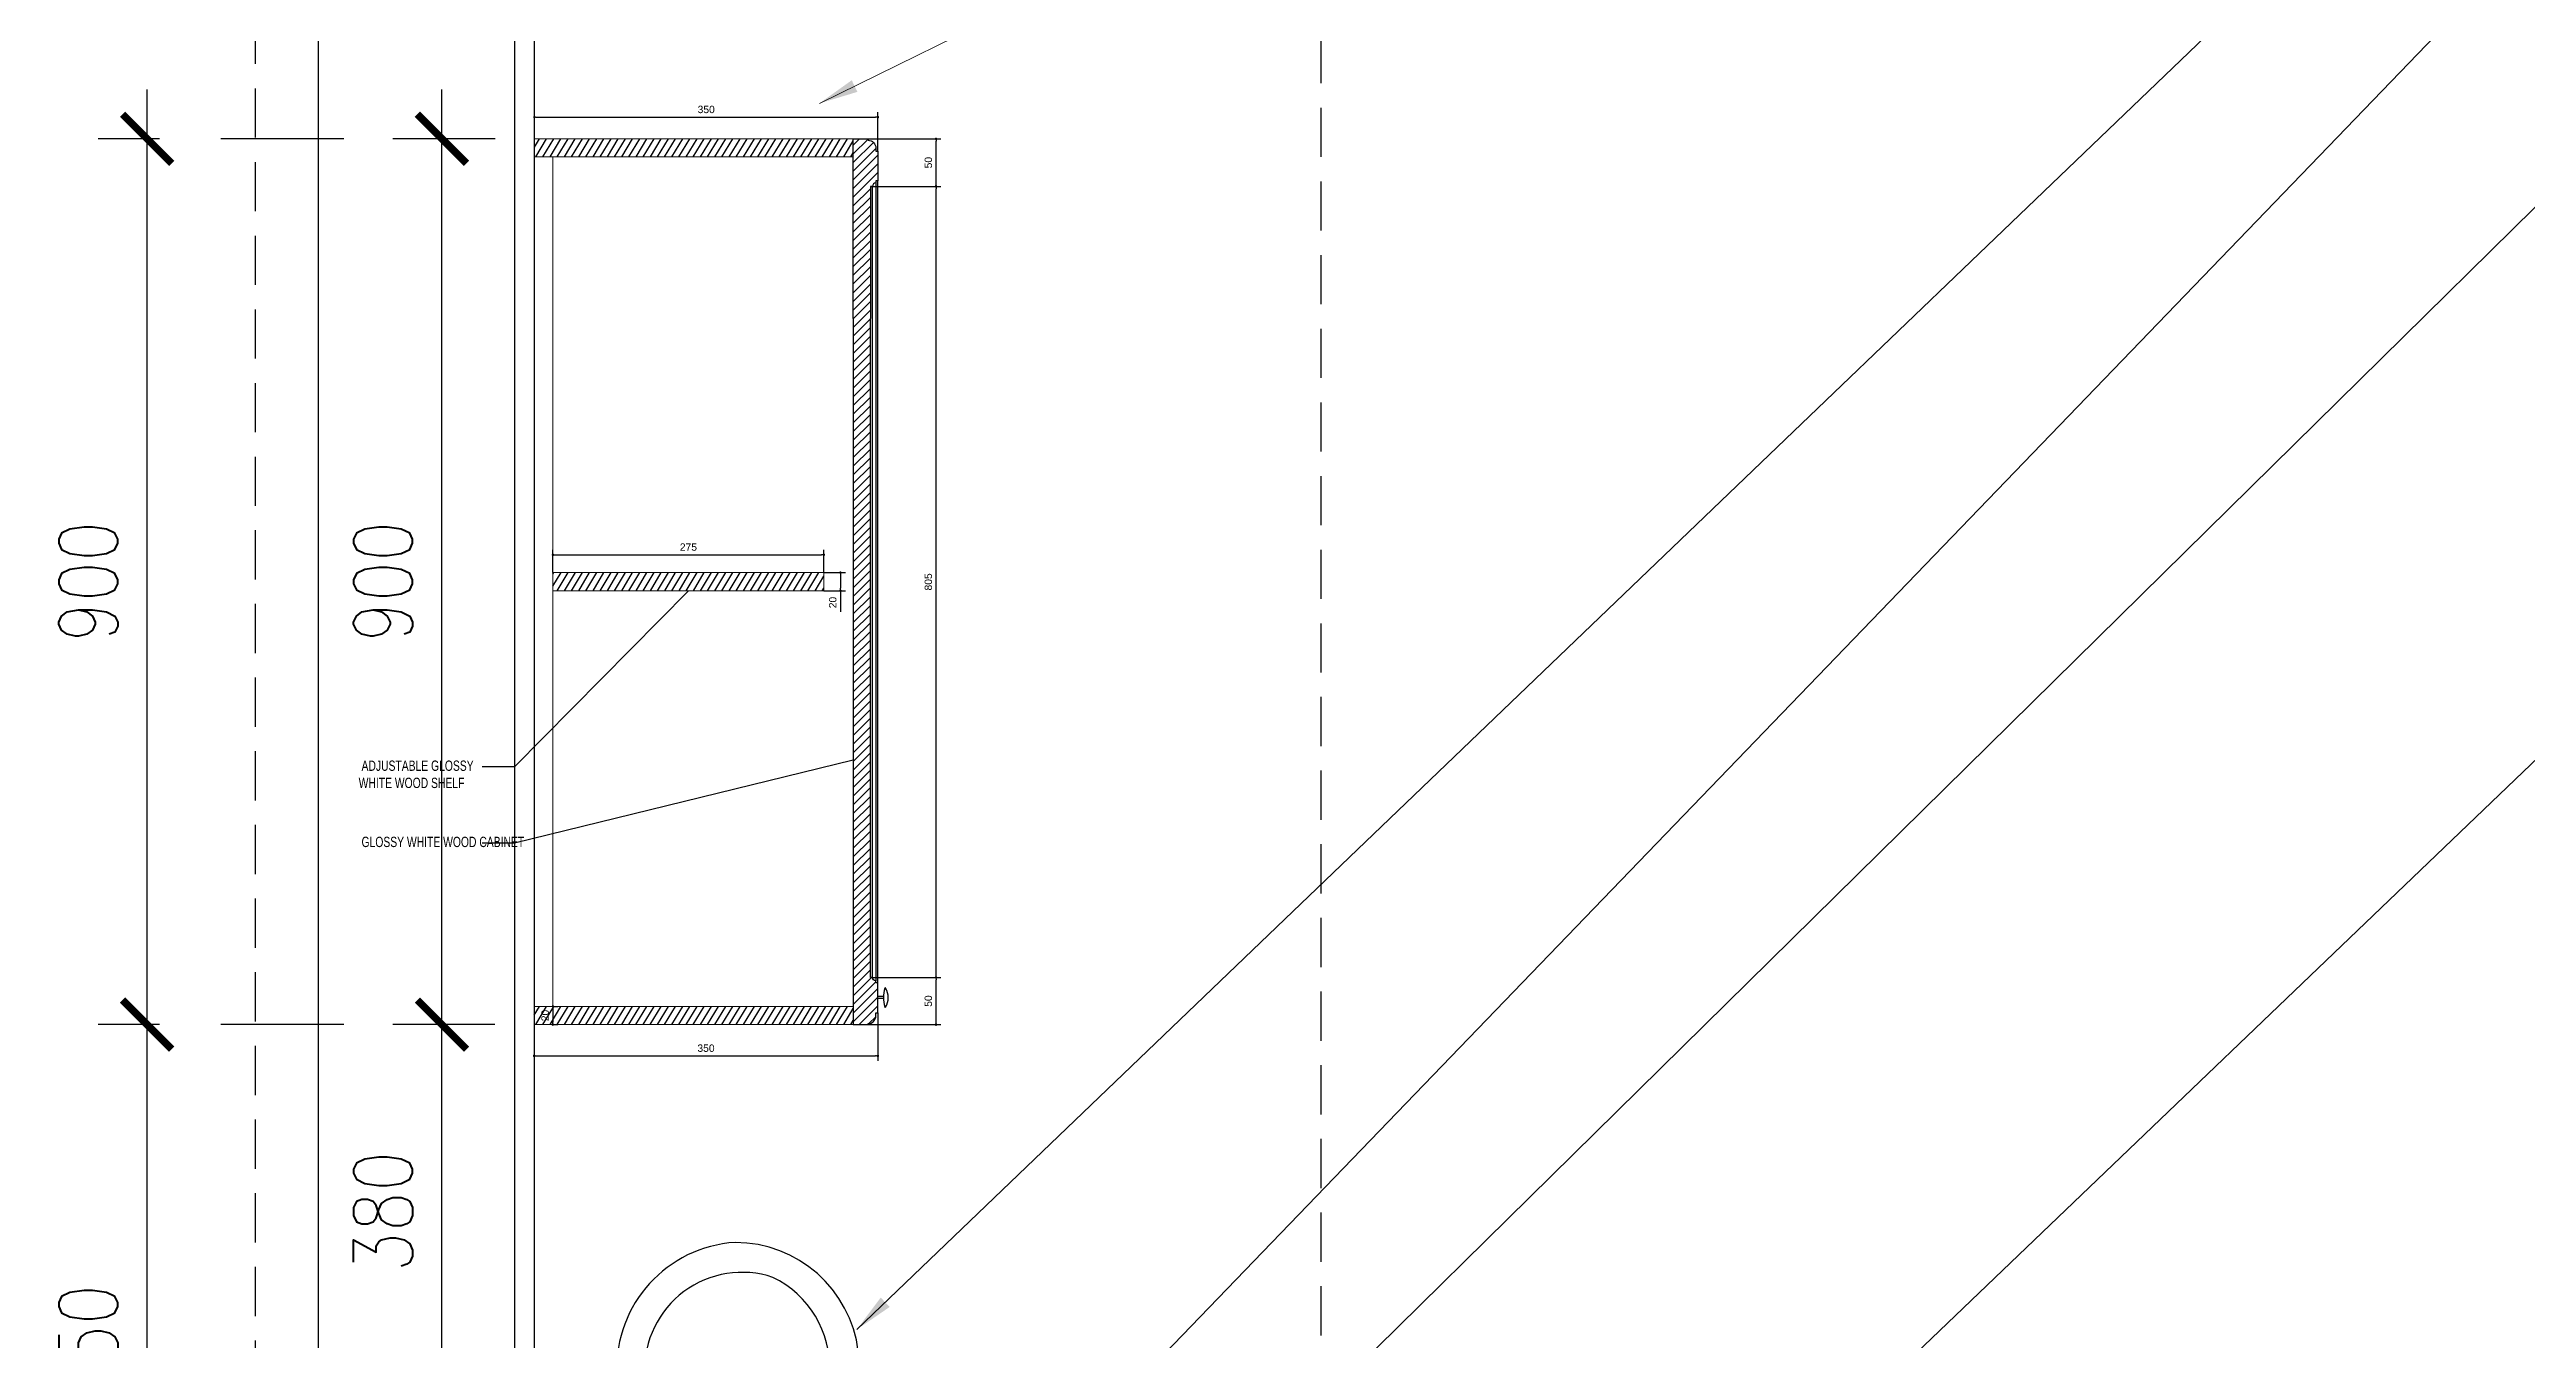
# Model space of a CAD drawing. Header units: inches. Extents: x -12478 to 399182, y -23212 to 525552.
# Drawn here: x 35686 to 38208, y -7829 to -6515 of the extents above; entities that cross this region are included whole.
import ezdxf

# ---------------------------------------------------------------- set-up
doc = ezdxf.new("R2010")
doc.units = ezdxf.units.IN
doc.header["$LTSCALE"] = 1000
doc.header["$MEASUREMENT"] = 0
doc.linetypes.add('DASHED', pattern=[0.75, 0.5, -0.25])
doc.linetypes.add('HIDDEN2', pattern=[0.1875, 0.125, -0.0625])
for name, color, linetype in [('8', 8, 'Continuous'), ('A-DIM', 9, 'Continuous'), ('CQ Grg Gypsum', 41, 'Continuous'), ('CQ spot detail elevation', 1, 'Continuous'), ('CQ SPOT DETAILS', 40, 'Continuous'), ('Layer3', 3, 'Continuous'), ('Layer7', 8, 'Continuous')]:
    doc.layers.add(name, color=color, linetype=linetype)
doc.layers.add('ID-NOTES', color=3, linetype='Continuous', lineweight=0)
doc.styles.add('DIM 50', font='romans.shx', dxfattribs={"width": 0.75, "height": 100})
doc.styles.get("Standard").update_dxf_attribs({"font": 'arial.ttf'})
doc.styles.add('ZZ-Dim All', font='romans.shx', dxfattribs={"width": 0.8})
doc.dimstyles.new('chester 5', dxfattribs={"dimscale": 0.05, "dimtxt": 150, "dimasz": 50, "dimexe": 100, "dimexo": 0, "dimgap": 80, "dimtad": 1, "dimdec": 0, "dimrnd": 5, "dimzin": 0, "dimdsep": 46, "dimtxsty": 'Standard', "dimblk": 'DOT', "dimcen": 100, "dimclrd": 1, "dimclre": 1, "dimclrt": 3, "dimadec": 0, "dimazin": 0, "dimtfac": 1, "dimtdec": 0, "dimtofl": 0, "dimtmove": 0, "dimatfit": 3, "dimfxl": 1, "dimtolj": 1, "dimtzin": 0, "dimlwd": -1, "dimarcsym": 0})
doc.dimstyles.new('DIM 0200', dxfattribs={"dimscale": 200, "dimtxt": 1, "dimasz": 0.8, "dimexe": 0.5, "dimexo": 1, "dimgap": 0.4, "dimtad": 1, "dimdec": 0, "dimrnd": 10, "dimdsep": 46, "dimtxsty": 'ZZ-Dim All', "dimblk1": 'ARCHTICK', "dimblk2": 'ARCHTICK', "dimsah": 1, "dimcen": 1, "dimdle": 0.5, "dimclrd": 256, "dimclre": 256, "dimclrt": 256, "dimadec": 0, "dimazin": 2, "dimtfac": 1, "dimtdec": 0, "dimtix": 1, "dimtmove": 2, "dimatfit": 2, "dimfxl": 1, "dimfxlon": 1, "dimtolj": 1, "dimtzin": 0, "dimlwd": -1, "dimlwe": -1, "dimarcsym": 0})
doc.dimstyles.new('DIM-100', dxfattribs={"dimscale": 50, "dimtxt": 1.25, "dimasz": 1, "dimexe": 1, "dimexo": 1, "dimgap": 0.6, "dimtad": 1, "dimdec": 0, "dimrnd": 5, "dimdsep": 46, "dimtxsty": 'ZZ-Dim All', "dimblk1": 'ARCHTICK', "dimblk2": 'ARCHTICK', "dimsah": 1, "dimcen": 1, "dimdle": 1, "dimclrd": 256, "dimclre": 8, "dimclrt": 256, "dimazin": 2, "dimtfac": 1, "dimtdec": 0, "dimtix": 1, "dimtmove": 2, "dimatfit": 2, "dimfxl": 0.1, "dimtolj": 1, "dimtzin": 0, "dimlwd": -1, "dimlwe": -1, "dimarcsym": 0})

# ---------------------------------------------------------------- blocks, each defined once
blk = doc.blocks.new('A$Cc1a19ef2')
at = {"color": 1}
for centre, radius, start, end in [((202.8, 1202, 0), 128.8, 93.6154, 181.749), ((194.7, 1204.2, 0), 126.3, 6.9893, 90), ((201.7, 1200.9, 0), 99.2, 71.5084, 181.6509), ((187.9, 1202.1, 0), 103.3, 358.0444, 64.0119)]:
    blk.add_arc(centre, radius, start, end, dxfattribs=at)
at = {"layer": 'Defpoints', "color": 1}
for tag, p in [('PRODUCT', (88, 900.2, 0)), ('MODELNUMBER', (88.2, 900.3, 0)), ('TRADENAME', (88.3, 900.3, 0))]:
    blk.add_attdef(tag, p, '', height=0.0254, dxfattribs=at)
blk = doc.blocks.new('_ARCHTICK')
at = {"color": 0, "linetype": 'ByBlock', "const_width": 0.15}
blk.add_lwpolyline([(-0.5, -0.5), (0.5, 0.5)], dxfattribs=at)
blk = doc.blocks.new('*D822')
at = {"layer": 'A-DIM', "transparency": 16777216}
blk.add_line((36085.6, -7558.3), (36085.6, -6556.3), dxfattribs=at)
at = {"layer": 'A-DIM', "color": 8, "linetype": 'HIDDEN2', "transparency": 16777216}
for p, q in [((36139.8, -6606.3), (36035.6, -6606.3)), ((36139.5, -7508.3), (36035.6, -7508.3))]:
    blk.add_line(p, q, dxfattribs=at)
at = {"layer": 'Defpoints', "color": 0, "transparency": 16777216}
for p in [(36085.6, -6606.3), (36189.8, -6606.3, -751.7), (36189.5, -7508.3, -751.7)]:
    blk.add_point(p, dxfattribs=at)
at = {"layer": 'A-DIM', "transparency": 16777216, "xscale": 50, "yscale": 50, "zscale": 50}
for p, rotation in [((36085.6, -6606.3), 90), ((36085.6, -7508.3), 270)]:
    blk.add_blockref('_ARCHTICK', p, dxfattribs=dict(at, rotation=rotation))
at = {"layer": 'A-DIM', "color": 3, "transparency": 16777216, "insert": (36025.6, -7057.3), "char_height": 60, "attachment_point": 5, "rotation": 90, "style": 'ZZ-Dim All'}
blk.add_mtext('\\A1;900', dxfattribs=at)
blk = doc.blocks.new('*D823')
at = {"layer": 'A-DIM', "transparency": 16777216}
blk.add_line((36085.6, -7939.1), (36085.6, -7458.3), dxfattribs=at)
at = {"layer": 'A-DIM', "color": 8, "linetype": 'HIDDEN2', "transparency": 16777216}
for p, q in [((36139.5, -7508.3), (36035.6, -7508.3)), ((36142, -7889.1), (36035.6, -7889.1))]:
    blk.add_line(p, q, dxfattribs=at)
at = {"layer": 'Defpoints', "color": 0, "transparency": 16777216}
for p in [(36085.6, -7508.3), (36189.5, -7508.3), (36192, -7889.1, 0)]:
    blk.add_point(p, dxfattribs=at)
at = {"layer": 'A-DIM', "transparency": 16777216, "xscale": 50, "yscale": 50, "zscale": 50}
for p, rotation in [((36085.6, -7508.3), 90), ((36085.6, -7889.1), 270)]:
    blk.add_blockref('_ARCHTICK', p, dxfattribs=dict(at, rotation=rotation))
at = {"layer": 'A-DIM', "color": 3, "transparency": 16777216, "insert": (36025.6, -7698.7), "char_height": 60, "attachment_point": 5, "rotation": 90, "style": 'ZZ-Dim All'}
blk.add_mtext('\\A1;380', dxfattribs=at)
blk = doc.blocks.new('*D826')
at = {"layer": 'A-DIM', "transparency": 16777216}
blk.add_line((35785.4, -8210.6), (35785.4, -7458.3), dxfattribs=at)
at = {"layer": 'A-DIM', "color": 8, "linetype": 'HIDDEN2', "transparency": 16777216}
for p, q in [((35985.6, -7508.3), (35735.4, -7508.3)), ((35985.6, -8160.6), (35735.4, -8160.6))]:
    blk.add_line(p, q, dxfattribs=at)
at = {"layer": 'Defpoints', "color": 0, "transparency": 16777216}
for p in [(35785.4, -7508.3), (36035.6, -7508.3), (36035.6, -8160.6)]:
    blk.add_point(p, dxfattribs=at)
at = {"layer": 'A-DIM', "transparency": 16777216, "xscale": 50, "yscale": 50, "zscale": 50}
for p, rotation in [((35785.4, -7508.3), 90), ((35785.4, -8160.6), 270)]:
    blk.add_blockref('_ARCHTICK', p, dxfattribs=dict(at, rotation=rotation))
at = {"layer": 'A-DIM', "color": 3, "transparency": 16777216, "insert": (35725.4, -7834.5), "char_height": 60, "attachment_point": 5, "rotation": 90, "style": 'ZZ-Dim All'}
blk.add_mtext('\\A1;650', dxfattribs=at)
blk = doc.blocks.new('*D827')
at = {"layer": 'A-DIM', "transparency": 16777216}
blk.add_line((35785.4, -7558.3), (35785.4, -6556.3), dxfattribs=at)
at = {"layer": 'A-DIM', "color": 8, "linetype": 'HIDDEN2', "transparency": 16777216}
for p, q in [((35985.6, -6606.3), (35735.4, -6606.3)), ((35985.6, -7508.3), (35735.4, -7508.3))]:
    blk.add_line(p, q, dxfattribs=at)
at = {"layer": 'Defpoints', "color": 0, "transparency": 16777216}
for p in [(35785.4, -6606.3), (36035.6, -6606.3), (36035.6, -7508.3)]:
    blk.add_point(p, dxfattribs=at)
at = {"layer": 'A-DIM', "transparency": 16777216, "xscale": 50, "yscale": 50, "zscale": 50}
for p, rotation in [((35785.4, -6606.3), 90), ((35785.4, -7508.3), 270)]:
    blk.add_blockref('_ARCHTICK', p, dxfattribs=dict(at, rotation=rotation))
at = {"layer": 'A-DIM', "color": 3, "transparency": 16777216, "insert": (35725.4, -7057.3), "char_height": 60, "attachment_point": 5, "rotation": 90, "style": 'ZZ-Dim All'}
blk.add_mtext('\\A1;900', dxfattribs=at)
blk = doc.blocks.new('_Dot')
at = {"color": 0, "linetype": 'ByBlock', "lineweight": -2}
blk.add_line((-0.5, 0), (-1, 0), dxfattribs=at)
at = {"color": 0, "linetype": 'ByBlock', "const_width": 0.5}
blk.add_lwpolyline([(-0.25, 0, 1), (0.25, 0, 1)], format="xyb", close=True, dxfattribs=at)
blk = doc.blocks.new('*D830')
at = {"layer": 'CQ spot detail elevation', "color": 1, "lineweight": -2, "transparency": 16777216}
for p, q in [((36179.5, -7508.3), (36179.5, -7545.1)), ((36529.5, -7496.3), (36529.5, -7545.1))]:
    blk.add_line(p, q, dxfattribs=at)
at = {"layer": 'CQ spot detail elevation', "color": 1, "transparency": 16777216}
blk.add_line((36182, -7540.1), (36527, -7540.1), dxfattribs=at)
at = {"layer": 'Defpoints', "color": 0, "transparency": 16777216}
for p in [(36179.5, -7508.3, 0), (36529.5, -7496.3, 0), (36529.5, -7540.1)]:
    blk.add_point(p, dxfattribs=at)
at = {"layer": 'CQ spot detail elevation', "color": 1, "transparency": 16777216, "xscale": 2.5, "yscale": 2.5, "zscale": 2.5, "rotation": 180}
blk.add_blockref('_Dot', (36179.5, -7540.1), dxfattribs=at)
at = {"layer": 'CQ spot detail elevation', "color": 1, "transparency": 16777216, "xscale": 2.5, "yscale": 2.5, "zscale": 2.5}
blk.add_blockref('_Dot', (36529.5, -7540.1), dxfattribs=at)
at = {"layer": 'CQ spot detail elevation', "color": 3, "transparency": 16777216, "insert": (36354.5, -7532.3), "char_height": 7.5, "attachment_point": 5}
blk.add_mtext('\\A1;350', dxfattribs=at)
blk = doc.blocks.new('*D831')
at = {"layer": 'CQ spot detail elevation', "color": 1, "lineweight": -2, "transparency": 16777216}
for p, q in [((36198.6, -7489.8), (36203.6, -7489.8)), ((36198.6, -7508.3), (36203.6, -7508.3))]:
    blk.add_line(p, q, dxfattribs=at)
at = {"layer": 'CQ spot detail elevation', "color": 1, "transparency": 16777216}
blk.add_line((36198.6, -7492.3), (36198.6, -7505.8), dxfattribs=at)
at = {"layer": 'Defpoints', "color": 0, "transparency": 16777216}
for p in [(36198.6, -7489.8, 0), (36198.6, -7508.3, 0), (36198.6, -7508.3)]:
    blk.add_point(p, dxfattribs=at)
at = {"layer": 'CQ spot detail elevation', "color": 1, "transparency": 16777216, "xscale": 2.5, "yscale": 2.5, "zscale": 2.5}
for p, rotation in [((36198.6, -7489.8), 90), ((36198.6, -7508.3), 270)]:
    blk.add_blockref('_Dot', p, dxfattribs=dict(at, rotation=rotation))
at = {"layer": 'CQ spot detail elevation', "color": 3, "transparency": 16777216, "insert": (36190.7, -7499), "char_height": 7.5, "attachment_point": 5, "rotation": 90}
blk.add_mtext('\\A1;20', dxfattribs=at)
blk = doc.blocks.new('*D832')
at = {"layer": 'CQ spot detail elevation', "color": 1, "lineweight": -2, "transparency": 16777216}
for p, q in [((36522, -7460.3), (36593.7, -7460.3)), ((36519.5, -7508.3), (36593.7, -7508.3))]:
    blk.add_line(p, q, dxfattribs=at)
at = {"layer": 'CQ spot detail elevation', "color": 1, "transparency": 16777216}
blk.add_line((36588.7, -7505.8), (36588.7, -7462.8), dxfattribs=at)
at = {"layer": 'Defpoints', "color": 0, "transparency": 16777216}
for p in [(36522, -7460.3, 0), (36588.7, -7460.3), (36519.5, -7508.3, 0)]:
    blk.add_point(p, dxfattribs=at)
at = {"layer": 'CQ spot detail elevation', "color": 1, "transparency": 16777216, "xscale": 2.5, "yscale": 2.5, "zscale": 2.5}
for p, rotation in [((36588.7, -7460.3), 90), ((36588.7, -7508.3), 270)]:
    blk.add_blockref('_Dot', p, dxfattribs=dict(at, rotation=rotation))
at = {"layer": 'CQ spot detail elevation', "color": 3, "transparency": 16777216, "insert": (36580.9, -7484.3), "char_height": 7.5, "attachment_point": 5, "rotation": 90}
blk.add_mtext('\\A1;50', dxfattribs=at)
blk = doc.blocks.new('*D833')
at = {"layer": 'CQ spot detail elevation', "color": 1, "lineweight": -2, "transparency": 16777216}
for p, q in [((36522, -6654.8), (36593.7, -6654.8)), ((36522, -7460.3), (36593.7, -7460.3))]:
    blk.add_line(p, q, dxfattribs=at)
at = {"layer": 'CQ spot detail elevation', "color": 1, "transparency": 16777216}
blk.add_line((36588.7, -7457.8), (36588.7, -6657.3), dxfattribs=at)
at = {"layer": 'Defpoints', "color": 0, "transparency": 16777216}
for p in [(36522, -6654.8, 0), (36588.7, -6654.8), (36522, -7460.3, 0)]:
    blk.add_point(p, dxfattribs=at)
at = {"layer": 'CQ spot detail elevation', "color": 1, "transparency": 16777216, "xscale": 2.5, "yscale": 2.5, "zscale": 2.5}
for p, rotation in [((36588.7, -6654.8), 90), ((36588.7, -7460.3), 270)]:
    blk.add_blockref('_Dot', p, dxfattribs=dict(at, rotation=rotation))
at = {"layer": 'CQ spot detail elevation', "color": 3, "transparency": 16777216, "insert": (36580.9, -7057.5), "char_height": 7.5, "attachment_point": 5, "rotation": 90}
blk.add_mtext('\\A1;805', dxfattribs=at)
blk = doc.blocks.new('*D834')
at = {"layer": 'CQ spot detail elevation', "color": 1, "lineweight": -2, "transparency": 16777216}
for p, q in [((36519.5, -6606.3), (36593.7, -6606.3)), ((36522, -6654.8), (36593.7, -6654.8))]:
    blk.add_line(p, q, dxfattribs=at)
at = {"layer": 'CQ spot detail elevation', "color": 1, "transparency": 16777216}
blk.add_line((36588.7, -6652.3), (36588.7, -6608.8), dxfattribs=at)
at = {"layer": 'Defpoints', "color": 0, "transparency": 16777216}
for p in [(36519.5, -6606.3, 0), (36588.7, -6606.3), (36522, -6654.8, 0)]:
    blk.add_point(p, dxfattribs=at)
at = {"layer": 'CQ spot detail elevation', "color": 1, "transparency": 16777216, "xscale": 2.5, "yscale": 2.5, "zscale": 2.5}
for p, rotation in [((36588.7, -6606.3), 90), ((36588.7, -6654.8), 270)]:
    blk.add_blockref('_Dot', p, dxfattribs=dict(at, rotation=rotation))
at = {"layer": 'CQ spot detail elevation', "color": 3, "transparency": 16777216, "insert": (36580.9, -6630.6), "char_height": 7.5, "attachment_point": 5, "rotation": 90}
blk.add_mtext('\\A1;50', dxfattribs=at)
blk = doc.blocks.new('*D835')
at = {"layer": 'CQ spot detail elevation', "color": 1, "lineweight": -2, "transparency": 16777216}
for p, q in [((36179.8, -6606.3), (36179.8, -6579.3)), ((36529.5, -6618.8), (36529.5, -6579.3))]:
    blk.add_line(p, q, dxfattribs=at)
at = {"layer": 'CQ spot detail elevation', "color": 1, "transparency": 16777216}
blk.add_line((36182.3, -6584.3), (36527, -6584.3), dxfattribs=at)
at = {"layer": 'Defpoints', "color": 0, "transparency": 16777216}
for p in [(36179.8, -6606.3, 0), (36529.5, -6584.3), (36529.5, -6618.8, 0)]:
    blk.add_point(p, dxfattribs=at)
at = {"layer": 'CQ spot detail elevation', "color": 1, "transparency": 16777216, "xscale": 2.5, "yscale": 2.5, "zscale": 2.5, "rotation": 180}
blk.add_blockref('_Dot', (36179.8, -6584.3), dxfattribs=at)
at = {"layer": 'CQ spot detail elevation', "color": 1, "transparency": 16777216, "xscale": 2.5, "yscale": 2.5, "zscale": 2.5}
blk.add_blockref('_Dot', (36529.5, -6584.3), dxfattribs=at)
at = {"layer": 'CQ spot detail elevation', "color": 3, "transparency": 16777216, "insert": (36354.7, -6576.5), "char_height": 7.5, "attachment_point": 5}
blk.add_mtext('\\A1;350', dxfattribs=at)
blk = doc.blocks.new('*D836')
at = {"layer": 'CQ spot detail elevation', "color": 1, "lineweight": -2, "transparency": 16777216}
for p, q in [((36198.6, -7048), (36198.6, -7024.9)), ((36474.5, -7048), (36474.5, -7024.9))]:
    blk.add_line(p, q, dxfattribs=at)
at = {"layer": 'CQ spot detail elevation', "color": 1, "transparency": 16777216}
blk.add_line((36201.1, -7029.9), (36472, -7029.9), dxfattribs=at)
at = {"layer": 'Defpoints', "color": 0, "transparency": 16777216}
for p in [(36474.5, -7029.9), (36198.6, -7048, 0), (36474.5, -7048, 0)]:
    blk.add_point(p, dxfattribs=at)
at = {"layer": 'CQ spot detail elevation', "color": 1, "transparency": 16777216, "xscale": 2.5, "yscale": 2.5, "zscale": 2.5, "rotation": 180}
blk.add_blockref('_Dot', (36198.6, -7029.9), dxfattribs=at)
at = {"layer": 'CQ spot detail elevation', "color": 1, "transparency": 16777216, "xscale": 2.5, "yscale": 2.5, "zscale": 2.5}
blk.add_blockref('_Dot', (36474.5, -7029.9), dxfattribs=at)
at = {"layer": 'CQ spot detail elevation', "color": 3, "transparency": 16777216, "insert": (36336.6, -7022.1), "char_height": 7.5, "attachment_point": 5}
blk.add_mtext('\\A1;275', dxfattribs=at)
blk = doc.blocks.new('*D837')
at = {"layer": 'CQ spot detail elevation', "color": 1, "lineweight": -2, "transparency": 16777216}
for p, q in [((36474.5, -7048), (36496.4, -7048)), ((36474.5, -7066.5), (36496.4, -7066.5))]:
    blk.add_line(p, q, dxfattribs=at)
at = {"layer": 'CQ spot detail elevation', "color": 1, "transparency": 16777216}
for p, q in [((36491.4, -7050.5), (36491.4, -7064)), ((36491.4, -7066.5), (36491.4, -7087.9))]:
    blk.add_line(p, q, dxfattribs=at)
at = {"layer": 'Defpoints', "color": 0, "transparency": 16777216}
for p in [(36474.5, -7048), (36474.5, -7066.5, 0), (36491.4, -7066.5)]:
    blk.add_point(p, dxfattribs=at)
at = {"layer": 'CQ spot detail elevation', "color": 1, "transparency": 16777216, "xscale": 2.5, "yscale": 2.5, "zscale": 2.5}
for p, rotation in [((36491.4, -7048), 90), ((36491.4, -7066.5), 270)]:
    blk.add_blockref('_Dot', p, dxfattribs=dict(at, rotation=rotation))
at = {"layer": 'CQ spot detail elevation', "color": 3, "transparency": 16777216, "insert": (36483.6, -7078.5), "char_height": 7.5, "attachment_point": 5, "rotation": 90}
blk.add_mtext('\\A1;20', dxfattribs=at)

msp = doc.modelspace()

# ---------------------------------------------------------------- hatches: boundary and pattern name
at = {"layer": 'Layer7'}
h = msp.add_hatch(dxfattribs=at)
h.set_pattern_fill('ANSI31', color=256, scale=50, angle=180, style=0)
h.set_pattern_definition([(238.971423, (71026.601, 42487.527), (5.3556895, -3.22165956), [])])
h.paths.add_polyline_path([(36179.8, -6624.8), (36179.8, -6606.3), (36504.5, -6606.3), (36504.5, -6624.8)])
h = msp.add_hatch(dxfattribs=at)
h.set_pattern_fill('ANSI31', color=256, scale=50, angle=180, style=0)
h.set_pattern_definition([(225, (9137.504, 1525.844), (4.4194174, -4.4194174), [])])
h.paths.add_polyline_path([(36522, -6789.2), (36522, -6654.8), (36524, -6654.8, -0.414214), (36527.5, -6651.3), (36527.5, -6649.3), (36529.5, -6649.3), (36529.5, -6618.8), (36527.5, -6618.8), (36527.5, -6615.8, 0.414214), (36519.5, -6607.8), (36519.5, -6606.3), (36504.5, -6606.3), (36504.5, -6789.2), (36504.5, -7508.3), (36519.5, -7508.3), (36519.5, -7507.3, 0.414214), (36527.5, -7499.3), (36527.5, -7496.3), (36529.5, -7496.3), (36529.5, -7465.8), (36527.5, -7465.8), (36527.5, -7463.8, -0.414214), (36524, -7460.3), (36522, -7460.3)])
h = msp.add_hatch(dxfattribs=at)
h.set_pattern_fill('ANSI31', color=256, scale=50, angle=180, style=0)
h.set_pattern_definition([(238.971423, (71026.601, 42045.7906), (5.3556895, -3.22165956), [])])
h.paths.add_polyline_path([(36198.6, -7066.5), (36198.6, -7048), (36474.5, -7048), (36474.5, -7066.5)])
h = msp.add_hatch(dxfattribs=at)
h.set_pattern_fill('ANSI31', color=256, scale=50, angle=180, style=0)
h.set_pattern_definition([(238.971423, (71026.601, 41604.0544), (5.3556895, -3.22165956), [])])
h.paths.add_polyline_path([(36179.5, -7508.3), (36179.5, -7489.8), (36504.5, -7489.8), (36504.5, -7508.3)])

# ---------------------------------------------------------------- linework, layer by layer
at = {"color": 8}
for p, q in [((36535.3, -7479.8, 0), (36529.5, -7479.8, 0)), ((36535.3, -7481.8, 0), (36529.5, -7481.8, 0))]:
    msp.add_line(p, q, dxfattribs=at)
for centre, radius, start, end in [((36573.3, -7480.8, 0), 38, 165.501, 194.499), ((36537, -7471.4, 0), 0.5, 30.1073, 165.501), ((36537, -7490.2, 0), 0.5, 194.499, 329.8927), ((36520.8, -7480.8, 0), 19.2, 329.8927, 30.1073)]:
    msp.add_arc(centre, radius, start, end, dxfattribs=at)
at = {"layer": '8', "color": 6, "lineweight": 0, "ltscale": 5}
for p, q in [((36198.6, -6624.8, 0), (36504.5, -6624.8, 0)), ((36198.6, -7066.5, 0), (36474.5, -7066.5, 0)), ((36179.5, -7508.3, 0), (36504.5, -7508.3, 0))]:
    msp.add_line(p, q, dxfattribs=at)
at = {"layer": '8', "color": 6, "lineweight": 0, "ltscale": 5, "elevation": 0}
for points in [[(36179.8, -6624.8), (36504.5, -6624.8), (36504.5, -6606.3), (36179.8, -6606.3)], [(36179.5, -6624.8), (36198.6, -6624.8), (36198.6, -7489.8), (36179.5, -7489.8)], [(36198.6, -7066.5), (36474.5, -7066.5), (36474.5, -7048), (36198.6, -7048)], [(36179.5, -7508.3), (36504.5, -7508.3), (36504.5, -7489.8), (36179.5, -7489.8)]]:
    msp.add_lwpolyline(points, close=True, dxfattribs=at)
at = {"layer": 'CQ Grg Gypsum'}
for p, q in [((36524, -7460.3, 0), (36524, -6654.8, 0)), ((36527.5, -6651.3, 0), (36527.5, -7463.8, 0)), ((36529.5, -7465.8, 0), (36529.5, -6649.3, 0))]:
    msp.add_line(p, q, dxfattribs=at)
at = {"layer": 'CQ Grg Gypsum', "elevation": 0}
for points in [[(36504.5, -6789.2), (36504.5, -6606.3), (36519.5, -6606.3), (36519.5, -6607.8, -0.414214), (36527.5, -6615.8), (36527.5, -6618.8), (36529.5, -6618.8), (36529.5, -6649.3), (36527.5, -6649.3), (36527.5, -6651.3, 0.414214), (36524, -6654.8), (36522, -6654.8), (36522, -6789.2)], [(36504.5, -6789.2), (36504.5, -7508.3), (36519.5, -7508.3), (36519.5, -7507.3, 0.414214), (36527.5, -7499.3), (36527.5, -7496.3), (36529.5, -7496.3), (36529.5, -7465.8), (36527.5, -7465.8), (36527.5, -7463.8, -0.414214), (36524, -7460.3), (36522, -7460.3), (36522, -6789.2)]]:
    msp.add_lwpolyline(points, format="xyb", dxfattribs=at)
at = {"layer": 'CQ SPOT DETAILS', "linetype": 'DASHED', "ltscale": 0.1}
msp.add_lwpolyline([(35895.8, -6274.7), (36980.5, -6274.7), (36980.5, -9155), (35895.8, -9155)], close=True, dxfattribs=at)
at = {"layer": 'Layer3'}
for p, q in [((35959.4, -4710.6, 0), (35959.4, -9060.6, 0)), ((36159.5, -4910.6, 0), (36159.5, -9060.6, 0)), ((36179.5, -4910.6, 0), (36179.5, -9060.6, 0))]:
    msp.add_line(p, q, dxfattribs=at)

# ---------------------------------------------------------------- block references
at = {"color": 8}
msp.add_blockref('A$Cc1a19ef2', (36189.5, -9060.6, 0), dxfattribs=at)

# ---------------------------------------------------------------- texts
at = {"layer": 'CQ spot detail elevation', "color": 2, "char_height": 10.5, "attachment_point": 1, "style": 'DIM 50'}
for s, insert, width in [('{\\fCityBlueprint|b0|i0|c2|p2; ADJUSTABLE GLOSSY WHITE WOOD SHELF}', (36000.8, -7239.4, 0), 124.141), ('{\\fCityBlueprint|b0|i0|c2|p2; GLOSSY WHITE WOOD CABINET}', (36000.8, -7317, 0), 2801.088)]:
    msp.add_mtext(s, dxfattribs=dict(at, insert=insert, width=width))

# ---------------------------------------------------------------- dimensions: what is measured, and where the dimension line sits
at = {"layer": 'A-DIM', "color": 8}
for base, p1, p2, picture, middle in [((35785.4, -6606.3), (36035.6, -7508.3), (36035.6, -6606.3), '*D827', (35725.4, -7057.3)), ((36085.6, -6606.3), (36189.5, -7508.3, -751.7), (36189.8, -6606.3, -751.7), '*D822', (36025.6, -7057.3)), ((35785.4, -7508.3), (36035.6, -8160.6), (36035.6, -7508.3), '*D826', (35725.4, -7834.5)), ((36085.6, -7508.3), (36192, -7889.1, 0), (36189.5, -7508.3), '*D823', (36025.6, -7698.7))]:
    dim = msp.add_linear_dim(base=base, p1=p1, p2=p2, angle=90, dimstyle='DIM-100', override={"dimtxt": 1.2, "dimclrt": 3}, dxfattribs=at)
    dim.commit()
    dim.dimension.update_dxf_attribs({"geometry": picture, "text_midpoint": middle})
at = {"layer": 'CQ spot detail elevation', "color": 8}
for base, p1, p2, picture, middle in [((36529.5, -6584.3), (36179.8, -6606.3, 0), (36529.5, -6618.8, 0), '*D835', (36354.7, -6576.5)), ((36474.5, -7029.9), (36198.6, -7048, 0), (36474.5, -7048, 0), '*D836', (36336.6, -7022.1)), ((36529.5, -7540.1), (36179.5, -7508.3, 0), (36529.5, -7496.3, 0), '*D830', (36354.5, -7532.3))]:
    dim = msp.add_linear_dim(base=base, p1=p1, p2=p2, dimstyle='chester 5', dxfattribs=at)
    dim.commit()
    dim.dimension.update_dxf_attribs({"geometry": picture, "text_midpoint": middle})
for base, p1, p2, picture, middle in [((36588.699, -6606.2881), (36521.992, -6654.8126, 0), (36519.5275, -6606.2881, 0), '*D834', (36580.8697, -6630.5503)), ((36588.699, -6654.8126), (36521.992, -7460.285, 0), (36521.992, -6654.8126, 0), '*D833', (36580.8697, -7057.5488))]:
    dim = msp.add_linear_dim(base=base, p1=p1, p2=p2, angle=90, dimstyle='chester 5', override={"dimtmove": 1}, dxfattribs=at)
    dim.commit()
    dim.dimension.update_dxf_attribs({"geometry": picture, "text_midpoint": middle})
for base, p1, p2, picture, middle in [((36491.4068, -7066.5488), (36474.5275, -7048.0243), (36474.5275, -7066.5488, 0), '*D837', (36483.5775, -7078.4717)), ((36588.7, -7460.3), (36519.5, -7508.3, 0), (36522, -7460.3, 0), '*D832', (36580.9, -7484.3))]:
    dim = msp.add_linear_dim(base=base, p1=p1, p2=p2, angle=90, dimstyle='chester 5', dxfattribs=at)
    dim.commit()
    dim.dimension.update_dxf_attribs({"geometry": picture, "text_midpoint": middle})
dim = msp.add_linear_dim(base=(36198.5762, -7508.285), p1=(36198.5762, -7489.7605, 0), p2=(36198.5762, -7508.285, 0), angle=90, dimstyle='chester 5', dxfattribs=at)
dim.commit()
dim.dimension.update_dxf_attribs({"geometry": '*D831', "text_midpoint": (36198.5762, -7499.0227), "dimtype": 160})

# ---------------------------------------------------------------- leaders
for points in [[(36336.6, -7066.5), (36159.5, -7245.8), (36126.4, -7245.8)], [(36504.5, -7239), (36159.5, -7323.4), (36126.4, -7323.4)]]:
    msp.add_leader(points, dimstyle='chester 5', dxfattribs=at)
at = {"layer": 'ID-NOTES'}
for points in [[(36469.9, -6570.3), (38769.9, -5439.7), (41007.9, -5439.7)], [(36508.1, -7818.7, -751.7), (38443.1, -5963.5, -751.7), (41006.9, -5963.5, -751.7)], [(36451.1, -8227.3, -751.7), (38429.6, -6175.5, -751.7), (41004.9, -6175.5, -751.7)], [(36710.8, -8159, -751.7), (38497.9, -6399.4, -751.7), (41002.9, -6399.4, -751.7)], [(36722.8, -8669.6, 0), (38742.8, -6736, 0), (40980.8, -6736, 0)]]:
    msp.add_leader(points, dimstyle='DIM 0200', override={"dimasz": 0.2, "dimtad": 0, "dimclrd": 8}, dxfattribs=at)

doc.saveas('drawing.dxf')
